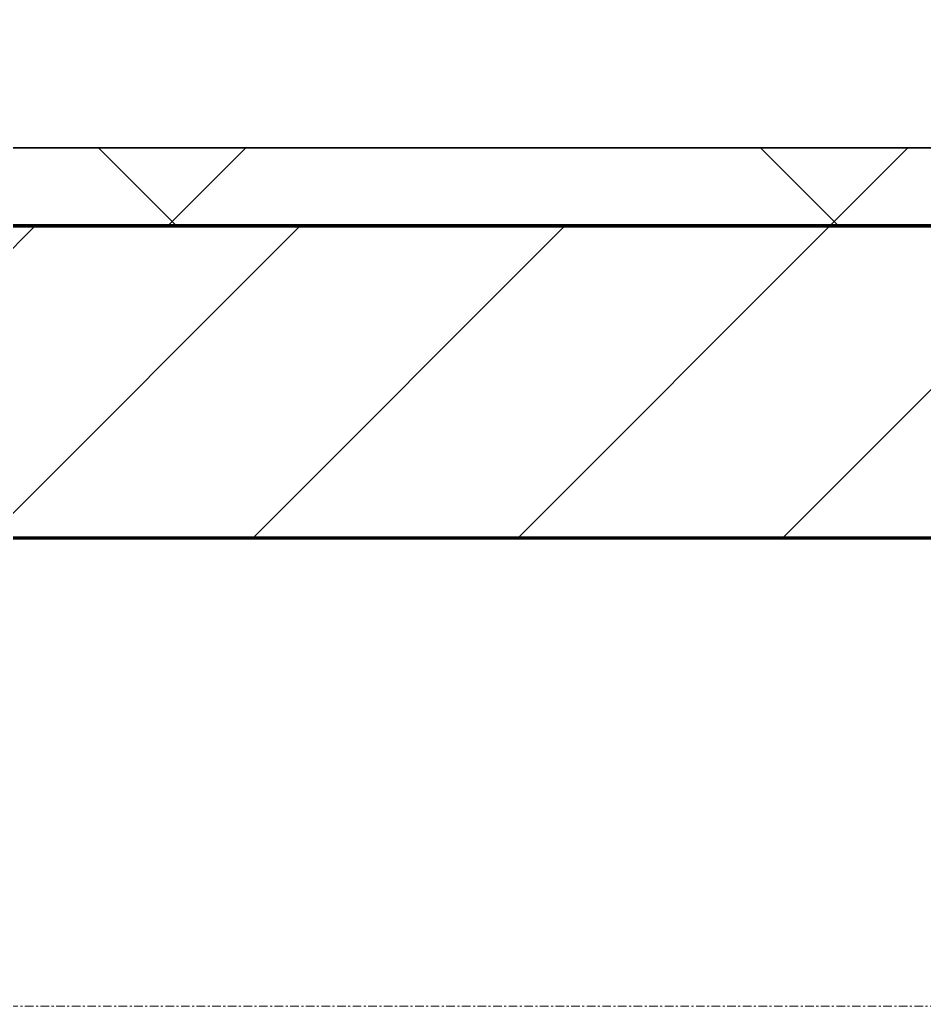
# Model space of a CAD drawing. Header units: millimetres. Extents: x -853432 to -773672, y -18171 to 22484.
# Drawn here: x -793471 to -792892, y -4321 to -3689 of the extents above; entities that cross this region are included whole.
import ezdxf
from ezdxf.xclip import XClip

# ---------------------------------------------------------------- set-up
doc = ezdxf.new("R2010")
doc.units = ezdxf.units.MM
doc.header["$XCLIPFRAME"] = 0
doc.linetypes.add('DPA_Grid _ Level 100', pattern=[10, 5.5, -1.6, 1.3, -1.6])
for name, color, linetype, lineweight in [('A-GLAZ-CURT', 2, 'Continuous', 9), ('A-WALL', 5, 'Continuous', 35), ('A-WALL-FNSH', 2, 'Continuous', 35), ('A-WALL-PATT', 1, 'Continuous', 35), ('S-GRID', 251, 'Continuous', 9)]:
    doc.layers.add(name, color=color, linetype=linetype, lineweight=lineweight)
doc.layers.add('A11_ALU.SOLID SHEET', color=2, linetype='Continuous')

# ---------------------------------------------------------------- blocks, each defined once
blk = doc.blocks.new('*U2464')
at = {"layer": 'S-GRID', "linetype": 'DPA_Grid _ Level 100'}
blk.add_line((57000, -7900), (-16649.52, -7900), dxfattribs=at)
blk = doc.blocks.new('PPLS-PP19_Custom Tile Pattern - Custom Tile Pattern-V156-4251-01 ENLARGED CONCOURSE LEVEL - REFLECTED CEILING PLAN - SHEET 2')
at = {"layer": 'A-GLAZ-CURT'}
for p, q in [((-300, 0), (300, 0)), ((300, 0), (-300, 0)), ((195.99, 0), (213.31, 0)), ((213.31, 0), (195.99, 0)), ((230.06, 0), (300, 0)), ((-300, -50), (300, -50)), ((300, -50), (-300, -50))]:
    blk.add_line(p, q, dxfattribs=at)
at = {"layer": 'A-GLAZ-CURT', "flags": 128}
for points in [[(-194.02, 0), (-187.54, 0), (-181.38, 0), (-175.58, 0), (-170.25, 0), (-165.64, 0), (-162.01, 0), (-159.53, 0), (-157.46, 0), (-154.52, 0), (-149.42, 0), (-141.84, 0), (-132.81, 0), (-126.08, 0)], [(-179.84, 0), (-184.81, 0), (-190.44, 0), (-196.37, 0), (-202.58, 0), (-209.04, 0), (-215.73, 0), (-222.63, 0), (-229.72, 0), (-236.97, 0), (-244.39, 0), (-251.96, 0), (-259.67, 0), (-267.51, 0), (-275.48, 0), (-283.55, 0), (-291.73, 0), (-300, 0)], [(-125.17, 0), (-128.55, 0), (-134.16, 0), (-140.03, 0), (-145.5, 0), (-150.63, 0), (-155.53, 0), (-160.27, 0), (-164.95, 0), (-169.65, 0), (-174.47, 0), (-179.49, 0)]]:
    blk.add_lwpolyline(points, dxfattribs=at)
at = {"layer": 'A-GLAZ-CURT'}
for points, knots in [([(-300, 0), (-284.65, 0), (-236.57, 0), (-174.61, 0), (-129.95, 0), (-110.8, 0), (-99.5, 0), (-91.46, 0)], [-5323.127839, -5323.127839, -5323.127839, -5323.127839, -4502.809032, -2700.551212, -1002.059161, -460.363443, 0, 0, 0, 0]), ([(-180.28, 0), (-181.91, 0), (-189.1, 0), (-209.77, 0), (-232.01, 0), (-255.22, 0), (-262.59, 0), (-264.9, 0), (-265.4, 0)], [-1859.507641, -1859.507641, -1859.507641, -1859.507641, -1755.085331, -1400.429864, -858.079193, -543.655514, -208.940337, 0, 0, 0, 0]), ([(-248.36, 0), (-246.95, 0), (-238.19, 0), (-225.99, 0), (-213.1, 0), (-200.2, 0), (-189.67, 0), (-182.12, 0), (-179.89, 0)], [-5492.108626, -5492.108626, -5492.108626, -5492.108626, -5413.335975, -5017.494783, -4832.723979, -4666.091899, -4349.945572, -4224.698943, -4224.698943, -4224.698943, -4224.698943]), ([(-179.84, 0), (-190.72, 0), (-212.47, 0), (-236.28, 0), (-248.21, 0)], [-15935.361526, -15935.361526, -15935.361526, -15935.361526, -15131.813646, -14408.49639, -14408.49639, -14408.49639, -14408.49639]), ([(-133.82, 0), (-135.51, 0), (-137.8, 0), (-149.31, 0), (-162.01, 0), (-177.91, 0), (-199.46, 0), (-216.65, 0), (-231.26, 0), (-233.46, 0), (-234, 0)], [-2731.647847, -2731.647847, -2731.647847, -2731.647847, -2418.507304, -2308.929706, -2113.765672, -1763.376603, -1422.553702, -978.033455, -846.069444, -682.911962, -682.911962, -682.911962, -682.911962]), ([(-223.63, 0), (-219.39, 0), (-206.17, 0), (-191.9, 0), (-182.33, 0), (-180.72, 0)], [-5463.295695, -5463.295695, -5463.295695, -5463.295695, -5161.076232, -4739.070012, -4653.918555, -4653.918555, -4653.918555, -4653.918555]), ([(-137.88, 0), (-140.56, 0), (-147.66, 0), (-147.69, 0), (-158.72, 0), (-171.61, 0), (-177.35, 0), (-179.86, 0)], [-3187.727384, -3187.727384, -3187.727384, -3187.727384, -2919.378265, -2477.344047, -2237.412286, -2029.680487, -1868.539896, -1868.539896, -1868.539896, -1868.539896]), ([(-179.85, 0), (-175.87, 0), (-168.53, 0), (-158.7, 0), (-157.22, 0)], [-4223.940112, -4223.940112, -4223.940112, -4223.940112, -4000.813434, -3840.635403, -3840.635403, -3840.635403, -3840.635403]), ([(-179.85, 0), (-176.55, 0), (-167.14, 0), (-152.12, 0), (-136.84, 0), (-127.33, 0), (-124.19, 0), (-123.43, 0), (-123.28, 0)], [-4638.77463, -4638.77463, -4638.77463, -4638.77463, -4465.409639, -4149.119819, -3839.893365, -3647.167523, -3488.92562, -3439.852845, -3439.852845, -3439.852845, -3439.852845]), ([(-110.9, 0), (-118.34, 0), (-139.09, 0), (-163.02, 0), (-178.92, 0)], [-17877.886071, -17877.886071, -17877.886071, -17877.886071, -17136.203329, -15958.17956, -15958.17956, -15958.17956, -15958.17956]), ([(-152.35, 0), (-151.03, 0), (-147.71, 0), (-143.57, 0), (-138.62, 0)], [-3494.978217, -3494.978217, -3494.978217, -3494.978217, -3371.022232, -3227.460399, -3227.460399, -3227.460399, -3227.460399]), ([(-118.78, 0), (-121.86, 0), (-126.28, 0), (-136.96, 0), (-147.46, 0), (-150.03, 0), (-150.57, 0)], [-5938.474035, -5938.474035, -5938.474035, -5938.474035, -5700.061948, -5508.838257, -5298.784692, -5196.16478, -5196.16478, -5196.16478, -5196.16478]), ([(-150.34, 0), (-150.07, 0), (-147.75, 0), (-142.6, 0), (-127.26, 0), (-107.3, 0), (-90.42, 0), (-75.26, 0), (-68.41, 0), (-65.12, 0), (-63.63, 0)], [-4948.728362, -4948.728362, -4948.728362, -4948.728362, -4883.323924, -4440.880425, -4054.690705, -3793.097032, -3402.597032, -3144.956779, -3050.982048, -2969.237017, -2969.237017, -2969.237017, -2969.237017]), ([(-110.91, 0), (-120.16, 0), (-131.41, 0), (-147.74, 0), (-149.07, 0)], [-6967.007665, -6967.007665, -6967.007665, -6967.007665, -6449.282163, -6277.220794, -6277.220794, -6277.220794, -6277.220794]), ([(-148.23, 0), (-146.94, 0), (-140.15, 0), (-137.28, 0), (-133.93, 0), (-128.78, 0), (-126.5, 0)], [-6162.058746, -6162.058746, -6162.058746, -6162.058746, -6017.569127, -5560.701257, -5364.112219, -5231.017328, -5231.017328, -5231.017328, -5231.017328]), ([(-86.16, 0), (-91.37, 0), (-104.13, 0), (-122.65, 0), (-139.03, 0), (-146.11, 0), (-146.95, 0)], [-1681.3698, -1681.3698, -1681.3698, -1681.3698, -1374.161226, -945.742622, -741.901385, -489.130243, -489.130243, -489.130243, -489.130243]), ([(-146.69, 0), (-146.59, 0), (-145.49, 0), (-135.69, 0), (-128.29, 0), (-125.15, 0)], [-420.34245, -420.34245, -420.34245, -420.34245, -406.956646, -290.263673, 0, 0, 0, 0]), ([(-127.41, 0), (-131.63, 0), (-133.16, 0), (-134.09, 0), (-134.15, 0)], [-8540.990293, -8540.990293, -8540.990293, -8540.990293, -8266.114998, -8246.473386, -8246.473386, -8246.473386, -8246.473386]), ([(-134.15, 0), (-133.32, 0), (-130.31, 0), (-117.33, 0), (-92.04, 0), (-74.02, 0), (-62.74, 0), (-60.36, 0), (-59.97, 0)], [-7657.439573, -7657.439573, -7657.439573, -7657.439573, -7293.749979, -6839.55839, -6236.997189, -5713.340575, -5140.470607, -5006.787413, -5006.787413, -5006.787413, -5006.787413]), ([(-120.13, 0), (-120.14, 0), (-120.24, 0), (-121.3, 0), (-129.25, 0), (-133.82, 0)], [-2933.992132, -2933.992132, -2933.992132, -2933.992132, -2920.575025, -2840.280255, -2731.647847, -2731.647847, -2731.647847, -2731.647847]), ([(-113.43, 0), (-113.44, 0), (-113.96, 0), (-119.73, 0), (-125.43, 0), (-127.03, 0), (-127.41, 0)], [-328.499627, -328.499627, -328.499627, -328.499627, -282.672656, -98.539552, -24.539552, 0, 0, 0, 0]), ([(-126.5, 0), (-122.44, 0), (-108.71, 0), (-86.68, 0), (-63.44, 0), (-54.4, 0), (-48.53, 0), (-30.79, 0), (-18.03, 0), (8.61, 0), (15.02, 0), (22.12, 0), (25.6, 0), (26.93, 0)], [-5231.017328, -5231.017328, -5231.017328, -5231.017328, -4994.692869, -4542.524482, -4008.285538, -3689.699207, -3546.54457, -3315.260113, -2864.387349, -2439.246196, -2084.094819, -1956.422387, -1880.753048, -1880.753048, -1880.753048, -1880.753048]), ([(-125.15, 0), (-124.93, 0), (-122.05, 0), (-116.67, 0), (-111.67, 0)], [-3362.7396, -3362.7396, -3362.7396, -3362.7396, -3342.215224, -3082.5113, -3082.5113, -3082.5113, -3082.5113]), ([(-122.08, 0), (-122.01, 0), (-121.69, 0), (-121.2, 0), (-120.88, 0)], [-3136.336417, -3136.336417, -3136.336417, -3136.336417, -3110.304437, -3035.164275, -3035.164275, -3035.164275, -3035.164275]), ([(-36.33, 0), (-36.43, 0), (-37.27, 0), (-45.02, 0), (-46.13, 0), (-60.59, 0), (-81.23, 0), (-99.51, 0), (-114.02, 0), (-117.28, 0), (-118.78, 0)], [-1855.773136, -1855.773136, -1855.773136, -1855.773136, -1810.870157, -1672.078046, -1405.135169, -1060.00838, -740.068933, -229.489605, -116.330425, 0, 0, 0, 0]), ([(-117.74, 0), (-117.19, 0), (-114.78, 0), (-113.43, 0), (-113.43, 0)], [-821.249067, -821.249067, -821.249067, -821.249067, -394.672656, -330.879064, -330.879064, -330.879064, -330.879064]), ([(-42.62, 0), (-42.95, 0), (-46.48, 0), (-58.97, 0), (-85.2, 0), (-107.61, 0), (-116.56, 0), (-117.56, 0)], [-3613.495893, -3613.495893, -3613.495893, -3613.495893, -3538.256648, -2842.901703, -2193.204658, -1433.981041, -985.49888, -985.49888, -985.49888, -985.49888]), ([(-110.94, 0), (-110.52, 0), (-106.71, 0), (-96.78, 0), (-72.81, 0), (-54.61, 0), (-41.97, 0)], [-5472.789561, -5472.789561, -5472.789561, -5472.789561, -5430.283136, -5103.229623, -4799.173296, -4145.140682, -4145.140682, -4145.140682, -4145.140682]), ([(9.32, 0), (9.08, 0), (7.65, 0), (2.57, 0), (-12.23, 0), (-25.64, 0), (-40, 0), (-56.24, 0), (-75.59, 0), (-94, 0), (-107.4, 0), (-110.81, 0), (-110.93, 0)], [-2922.926651, -2922.926651, -2922.926651, -2922.926651, -2882.788014, -2720.818881, -2518.50168, -2125.455881, -1792.521578, -1466.981642, -1208.454564, -789.402658, -501.969187, -490.40046, -490.40046, -490.40046, -490.40046]), ([(-110.91, 0), (-107.69, 0), (-98.81, 0), (-85.29, 0), (-71.67, 0), (-65.93, 0), (-65.07, 0)], [-3069.343466, -3069.343466, -3069.343466, -3069.343466, -2902.289527, -2605.247022, -2322.099534, -2241.8264, -2241.8264, -2241.8264, -2241.8264]), ([(-26.75, 0), (-27.82, 0), (-36.18, 0), (-53.55, 0), (-78.2, 0), (-100.35, 0), (-109.96, 0), (-110.5, 0)], [-8718.362214, -8718.362214, -8718.362214, -8718.362214, -8532.293389, -8073.216054, -7508.296369, -7004.680444, -6974.689771, -6974.689771, -6974.689771, -6974.689771]), ([(-72.93, 0), (-75.51, 0), (-86.2, 0), (-99.99, 0), (-110.38, 0)], [-19442.345229, -19442.345229, -19442.345229, -19442.345229, -18935.241197, -17895.283523, -17895.283523, -17895.283523, -17895.283523]), ([(-91.46, 0), (-90.09, 0), (-84.7, 0), (-77.43, 0), (-72.73, 0), (-72.64, 0), (-72.64, 0)], [-19832.387487, -19832.387487, -19832.387487, -19832.387487, -19753.885894, -19541.04734, -19478.625389, -19471.062469, -19471.062469, -19471.062469, -19471.062469]), ([(-63.96, 0), (-64.13, 0), (-72.5, 0), (-80.63, 0), (-86.16, 0)], [-2171.769325, -2171.769325, -2171.769325, -2171.769325, -2007.031671, -1681.3698, -1681.3698, -1681.3698, -1681.3698]), ([(-41.97, 0), (-42.65, 0), (-48.07, 0), (-56.37, 0), (-71.66, 0), (-77.83, 0), (-82.66, 0), (-83.28, 0), (-83.28, 0)], [-2449.998566, -2449.998566, -2449.998566, -2449.998566, -2413.671296, -2161.752162, -2006.592567, -1646.621388, -1424.436217, -1393.971743, -1393.971743, -1393.971743, -1393.971743]), ([(-83.28, 0), (-83.28, 0), (-82.91, 0), (-76.14, 0), (-62.97, 0), (-48.14, 0), (-36.49, 0), (-33.57, 0), (-29.94, 0), (-28.57, 0)], [-1393.4169, -1393.4169, -1393.4169, -1393.4169, -1353.722004, -1274.333717, -1073.56893, -651.549973, -296.515819, -83.513472, 0, 0, 0, 0]), ([(-66.39, 0), (-66.39, 0), (-63.63, 0), (-56.14, 0), (-46.26, 0), (-41.96, 0)], [-2493.31794, -2493.31794, -2493.31794, -2493.31794, -2315.303971, -1809.437387, -1347.175361, -1347.175361, -1347.175361, -1347.175361]), ([(-42.61, 0), (-45.71, 0), (-55.97, 0), (-65.77, 0), (-66.37, 0), (-66.38, 0)], [-3164.417367, -3164.417367, -3164.417367, -3164.417367, -2981.410125, -2542.574734, -2498.224237, -2498.224237, -2498.224237, -2498.224237]), ([(-63.63, 0), (-61.49, 0), (-57.39, 0), (-54.49, 0), (-46.55, 0), (-43.07, 0)], [-2969.237017, -2969.237017, -2969.237017, -2969.237017, -2851.217951, -2734.127174, -2474.780881, -2474.780881, -2474.780881, -2474.780881]), ([(-58.83, 0), (-58.37, 0), (-57.29, 0), (-54.23, 0), (-46.41, 0), (-42.76, 0), (-41.95, 0)], [-4859.52896, -4859.52896, -4859.52896, -4859.52896, -4680.891996, -4469.85053, -4321.566175, -4274.382358, -4274.382358, -4274.382358, -4274.382358]), ([(-51.83, 0), (-51.83, 0), (-51.78, 0), (-47.4, 0), (-46.34, 0), (-43.2, 0), (-42.06, 0)], [-632.814994, -632.814994, -632.814994, -632.814994, -627.965721, -508.377888, -260.442412, -148.332979, -148.332979, -148.332979, -148.332979]), ([(-41.99, 0), (-43.15, 0), (-47.43, 0), (-51.43, 0), (-51.79, 0)], [-884.401153, -884.401153, -884.401153, -884.401153, -819.71621, -644.910881, -644.910881, -644.910881, -644.910881]), ([(31.18, 0), (25.97, 0), (11.99, 0), (-13.19, 0), (-32.32, 0), (-41.98, 0)], [-4496.803627, -4496.803627, -4496.803627, -4496.803627, -4222.080604, -3745.412743, -3176.82382, -3176.82382, -3176.82382, -3176.82382]), ([(-36.62, 0), (-36.62, 0), (-39.47, 0), (-41.15, 0), (-41.97, 0)], [-4069.478503, -4069.478503, -4069.478503, -4069.478503, -3858.647035, -3663.824539, -3663.824539, -3663.824539, -3663.824539]), ([(-41.76, 0), (-39.9, 0), (-37.72, 0), (-36.92, 0), (-36.77, 0)], [-4270.495146, -4270.495146, -4270.495146, -4270.495146, -4161.040818, -4106.245333, -4106.245333, -4106.245333, -4106.245333]), ([(-41.72, 0), (-40.26, 0), (-29.59, 0), (-12.78, 0), (4.23, 0), (9.64, 0), (10.14, 0), (10.18, 0)], [-4140.812756, -4140.812756, -4140.812756, -4140.812756, -4065.652676, -3589.737505, -3285.047089, -3066.359526, -3044.715262, -3044.715262, -3044.715262, -3044.715262]), ([(-41.55, 0), (-38.14, 0), (-32.5, 0), (-29.82, 0), (-29.19, 0)], [-1332.38626, -1332.38626, -1332.38626, -1332.38626, -963.711516, -666.19313, -666.19313, -666.19313, -666.19313]), ([(-41.32, 0), (-41.22, 0), (-40.65, 0), (-40.46, 0), (-40.44, 0)], [-2422.860777, -2422.860777, -2422.860777, -2422.860777, -2410.990208, -2350.645972, -2350.645972, -2350.645972, -2350.645972]), ([(76.63, 0), (74.8, 0), (67.65, 0), (53.52, 0), (37, 0), (24.07, 0), (12.82, 0), (-2.9, 0), (-20.62, 0), (-31.54, 0), (-38.54, 0), (-41, 0)], [-3095.572228, -3095.572228, -3095.572228, -3095.572228, -2950.589685, -2634.532728, -2313.748533, -2106.613311, -1925.670641, -1617.263037, -1290.787923, -1039.307308, -902.875233, -902.875233, -902.875233, -902.875233]), ([(-36.78, 0), (-32.43, 0), (-19.22, 0), (8.83, 0), (43.36, 0), (70.92, 0), (82.12, 0), (83.66, 0)], [-6191.144455, -6191.144455, -6191.144455, -6191.144455, -5862.463379, -5340.621928, -4573.028122, -4094.177415, -3869.465285, -3869.465285, -3869.465285, -3869.465285]), ([(-36.29, 0), (-36.29, 0), (-34.66, 0), (-28.88, 0), (-26.95, 0), (-26.54, 0)], [-9150.272121, -9150.272121, -9150.272121, -9150.272121, -9057.163041, -8919.836787, -8834.607043, -8834.607043, -8834.607043, -8834.607043]), ([(30.82, 0), (29.27, 0), (20.14, 0), (3.54, 0), (-16.58, 0), (-34.76, 0), (-36.04, 0)], [-10462.034656, -10462.034656, -10462.034656, -10462.034656, -10363.088938, -9884.23066, -9424.652049, -9182.880979, -9182.880979, -9182.880979, -9182.880979]), ([(-33.34, 0), (-33.34, 0), (-32.93, 0), (-31.16, 0), (-30.52, 0)], [-2415.024266, -2415.024266, -2415.024266, -2415.024266, -2357.633367, -2323.618664, -2323.618664, -2323.618664, -2323.618664]), ([(26.01, 0), (25.86, 0), (18.28, 0), (2.64, 0), (-17.84, 0), (-30.57, 0), (-31.82, 0), (-32, 0)], [-3775.88033, -3775.88033, -3775.88033, -3775.88033, -3766.694881, -3333.063701, -2994.501669, -2698.150104, -2614.070998, -2614.070998, -2614.070998, -2614.070998]), ([(-30.76, 0), (-30.73, 0), (-29.99, 0), (-23.47, 0), (-15.75, 0), (-15.19, 0)], [-54176.191683, -54176.191683, -54176.191683, -54176.191683, -54157.274271, -53749.15266, -53717.791567, -53717.791567, -53717.791567, -53717.791567]), ([(-30.52, 0), (-27.11, 0), (-17.83, 0), (4.88, 0), (18.66, 0), (26.74, 0)], [-2323.618664, -2323.618664, -2323.618664, -2323.618664, -2142.497158, -1716.209403, -1258.626777, -1258.626777, -1258.626777, -1258.626777]), ([(-13, 0), (-14.35, 0), (-17.68, 0), (-25.97, 0), (-29.52, 0), (-30.21, 0)], [-55207.591944, -55207.591944, -55207.591944, -55207.591944, -54789.006179, -54461.685999, -54290.791712, -54290.791712, -54290.791712, -54290.791712]), ([(8.33, 0), (8.19, 0), (7.18, 0), (0.32, 0), (-13.89, 0), (-24.92, 0), (-29.03, 0)], [-3574.286521, -3574.286521, -3574.286521, -3574.286521, -3526.962355, -3285.499107, -2903.012179, -2680.714891, -2680.714891, -2680.714891, -2680.714891]), ([(-28.98, 0), (-28.66, 0), (-27.39, 0), (-24.45, 0), (-22.56, 0)], [-166.548282, -166.548282, -166.548282, -166.548282, -102.06493, 0, 0, 0, 0]), ([(-28.57, 0), (-26.93, 0), (-20.29, 0), (-11.45, 0), (2.08, 0), (13.15, 0), (21.24, 0), (24.62, 0), (24.72, 0), (24.72, 0)], [-5361.429781, -5361.429781, -5361.429781, -5361.429781, -5261.36855, -5050.479954, -4785.90057, -4596.498881, -4445.288762, -4384.376941, -4376.041937, -4376.041937, -4376.041937, -4376.041937]), ([(-22.56, 0), (-20.27, 0), (-17.03, 0), (-11.36, 0), (-7.66, 0), (-6.6, 0), (-6.44, 0)], [-56468.192263, -56468.192263, -56468.192263, -56468.192263, -56344.022017, -56303.229861, -56166.290093, -56124.392176, -56124.392176, -56124.392176, -56124.392176]), ([(-15.19, 0), (-13.07, 0), (7.48, 0), (42.82, 0), (88.72, 0), (120.63, 0), (138.28, 0), (138.53, 0)], [-461.142613, -461.142613, -461.142613, -461.142613, -429.606584, -390.253598, -346.313304, -291.370682, -290.5735, -290.5735, -290.5735, -290.5735]), ([(-6.54, 0), (-6.73, 0), (-7.2, 0), (-7.6, 0), (-7.79, 0)], [-56009.792147, -56009.792147, -56009.792147, -56009.792147, -55949.290093, -55895.192118, -55895.192118, -55895.192118, -55895.192118]), ([(-2.63, 0), (-2.47, 0), (-1.22, 0), (4.92, 0), (15.97, 0), (22.54, 0), (24.49, 0)], [-226.825321, -226.825321, -226.825321, -226.825321, -220.269177, -206.416616, -198.214427, -187.717507, -187.717507, -187.717507, -187.717507]), ([(26.98, 0), (23.83, 0), (10.74, 0), (3.08, 0), (-1.67, 0), (-2.25, 0)], [-297.197608, -297.197608, -297.197608, -297.197608, -285.83788, -246.234814, -234.646884, -234.646884, -234.646884, -234.646884]), ([(24.69, 0), (24.54, 0), (20.99, 0), (15.48, 0), (10.8, 0), (9.63, 0)], [-4368.572414, -4368.572414, -4368.572414, -4368.572414, -4306.476363, -4080.000647, -3772.857994, -3772.857994, -3772.857994, -3772.857994]), ([(18.16, 0), (19.15, 0), (24.25, 0), (25.66, 0), (26.12, 0)], [-5700.113719, -5700.113719, -5700.113719, -5700.113719, -5554.232259, -5302.431367, -5302.431367, -5302.431367, -5302.431367]), ([(26.94, 0), (24.66, 0), (20.4, 0), (18.85, 0), (18.16, 0)], [-6089.998379, -6089.998379, -6089.998379, -6089.998379, -5972.647715, -5832.674503, -5832.674503, -5832.674503, -5832.674503]), ([(95.92, 0), (95.76, 0), (90.87, 0), (85.59, 0), (74.4, 0), (62.26, 0), (51.85, 0), (43.81, 0), (32.46, 0), (27.84, 0), (26.97, 0)], [-7545.103669, -7545.103669, -7545.103669, -7545.103669, -7531.75727, -7135.649961, -6924.452779, -6738.82075, -6548.303034, -6314.283804, -6135.05769, -6090.53044, -6090.53044, -6090.53044, -6090.53044]), ([(26.97, 0), (27.82, 0), (30.78, 0), (37.44, 0), (45.92, 0), (57.76, 0), (64.47, 0), (72.74, 0), (75.22, 0), (76.03, 0), (76.21, 0)], [-1254.326561, -1254.326561, -1254.326561, -1254.326561, -1206.526904, -1089.329421, -901.315459, -753.071572, -495.328968, -421.953223, -334.951786, -290.452333, -290.452333, -290.452333, -290.452333]), ([(95.45, 0), (83.14, 0), (62.83, 0), (39.6, 0), (29.85, 0), (26.99, 0)], [-367.613451, -367.613451, -367.613451, -367.613451, -330.153101, -307.516438, -297.219386, -297.219386, -297.219386, -297.219386]), ([(70.61, 0), (66.16, 0), (55.8, 0), (40.14, 0), (32.1, 0), (27, 0)], [-4647.237329, -4647.237329, -4647.237329, -4647.237329, -4326.416877, -4098.545751, -3795.327817, -3795.327817, -3795.327817, -3795.327817]), ([(27.44, 0), (27.9, 0), (29.54, 0), (38.07, 0), (53.39, 0), (71.67, 0), (84.83, 0), (86.01, 0), (92.51, 0), (94.33, 0)], [-5037.309798, -5037.309798, -5037.309798, -5037.309798, -4887.603822, -4705.298446, -4353.683244, -3960.84581, -3759.045785, -3336.541051, -2783.776468, -2783.776468, -2783.776468, -2783.776468]), ([(27.59, 0), (28.45, 0), (32.39, 0), (39.04, 0), (51.19, 0), (58.74, 0), (61.34, 0), (61.45, 0)], [-1868.220474, -1868.220474, -1868.220474, -1868.220474, -1818.904206, -1645.594513, -1443.202566, -1228.752106, -1120.932285, -1120.932285, -1120.932285, -1120.932285]), ([(27.89, 0), (29.09, 0), (33.4, 0), (48.37, 0), (71.92, 0), (100.57, 0), (116.36, 0), (128.63, 0), (128.95, 0)], [-147.777612, -147.777612, -147.777612, -147.777612, -135.792042, -118.513713, -97.899267, -63.759246, -39.050993, -35.895543, -35.895543, -35.895543, -35.895543]), ([(53.18, 0), (53.06, 0), (52.22, 0), (44.99, 0), (36.46, 0), (30.82, 0)], [-622.740158, -622.740158, -622.740158, -622.740158, -566.066452, -360.610861, 0, 0, 0, 0]), ([(136.44, 0), (121.66, 0), (86.93, 0), (51.16, 0), (31.18, 0)], [-106.750556, -106.750556, -106.750556, -106.750556, -59.610984, 0, 0, 0, 0]), ([(163.92, 0), (158.93, 0), (144.97, 0), (109.77, 0), (76.86, 0), (57.82, 0), (46.51, 0), (41.18, 0), (36.02, 0), (35.54, 0), (35.54, 0)], [-521.235367, -521.235367, -521.235367, -521.235367, -458.593899, -401.860199, -357.622665, -341.267687, -334.000314, -326.15566, -319.318397, -317.489778, -317.489778, -317.489778, -317.489778]), ([(36.29, 0), (37.77, 0), (48.82, 0), (64.79, 0), (82.81, 0), (94.03, 0), (95.93, 0)], [-314.598523, -314.598523, -314.598523, -314.598523, -305.899624, -287.17622, -249.500363, -241.567928, -241.567928, -241.567928, -241.567928]), ([(61.47, 0), (61.47, 0), (61.21, 0), (54.61, 0), (53.71, 0), (53.56, 0)], [-1113.311073, -1113.311073, -1113.311073, -1113.311073, -1096.402191, -891.204116, -747.28819, -747.28819, -747.28819, -747.28819]), ([(76.22, 0), (75.58, 0), (73.64, 0), (71.05, 0), (70.61, 0)], [-193.634889, -193.634889, -193.634889, -193.634889, -31.537676, 0, 0, 0, 0]), ([(103.09, 0), (101.08, 0), (98.68, 0), (96.27, 0), (95.93, 0)], [-375.435014, -375.435014, -375.435014, -375.435014, -369.147452, -368.094203, -368.094203, -368.094203, -368.094203]), ([(114.39, 0), (114.2, 0), (112.08, 0), (105.6, 0), (98.15, 0), (96.03, 0)], [-8148.58938, -8148.58938, -8148.58938, -8148.58938, -8105.191388, -7723.759874, -7548.167004, -7548.167004, -7548.167004, -7548.167004]), ([(96.49, 0), (107.46, 0), (125.17, 0), (132.42, 0), (134.6, 0)], [-240.79965, -240.79965, -240.79965, -240.79965, -194.761443, -152.241002, -152.241002, -152.241002, -152.241002]), ([(96.7, 0), (97.01, 0), (100.31, 0), (108.97, 0), (120.79, 0), (139.94, 0), (163.31, 0), (185.23, 0), (193.62, 0), (194.69, 0), (194.79, 0)], [-2253.533331, -2253.533331, -2253.533331, -2253.533331, -2233.599744, -2052.234781, -1843.028543, -1530.39897, -1095.004608, -529.74427, -295.064701, -265.121568, -265.121568, -265.121568, -265.121568]), ([(129.02, 0), (129.02, 0), (124.41, 0), (122.35, 0), (114.96, 0), (108.04, 0), (103.09, 0)], [-35.386604, -35.386604, -35.386604, -35.386604, -31.430235, -22.807238, -15.488593, 0, 0, 0, 0]), ([(157.9, 0), (156.77, 0), (151.67, 0), (143.29, 0), (134.04, 0), (126.24, 0), (118.6, 0), (114.23, 0), (111.98, 0), (105.66, 0), (105.23, 0), (105.23, 0)], [-10292.955006, -10292.955006, -10292.955006, -10292.955006, -10098.273015, -9847.788484, -9677.714971, -9567.007022, -9453.21225, -9220.200448, -9012.77275, -8966.157302, -8929.495943, -8929.495943, -8929.495943, -8929.495943]), ([(105.26, 0), (105.52, 0), (111.01, 0), (112.65, 0), (113.59, 0)], [-8920.561005, -8920.561005, -8920.561005, -8920.561005, -8814.835624, -8577.462505, -8577.462505, -8577.462505, -8577.462505]), ([(128.58, 0), (128.8, 0), (130.16, 0), (139.26, 0), (152.67, 0), (161.24, 0), (162.19, 0), (162.75, 0)], [-633.326174, -633.326174, -633.326174, -633.326174, -627.736123, -618.981161, -602.094757, -592.980799, -581.414464, -581.414464, -581.414464, -581.414464]), ([(137.1, 0), (136, 0), (133.64, 0), (129.87, 0), (129.11, 0)], [-670.405967, -670.405967, -670.405967, -670.405967, -651.020627, -640.742133, -640.742133, -640.742133, -640.742133]), ([(164.78, 0), (164.14, 0), (161.85, 0), (161.28, 0), (158.35, 0), (157.85, 0), (157.77, 0)], [-10802.813599, -10802.813599, -10802.813599, -10802.813599, -10768.332124, -10666.779182, -10580.760289, -10550.278881, -10550.278881, -10550.278881, -10550.278881]), ([(164.86, 0), (162.52, 0), (159.09, 0), (158.33, 0), (158.3, 0)], [-138.732537, -138.732537, -138.732537, -138.732537, -129.632772, -123.352749, -123.352749, -123.352749, -123.352749]), ([(159.07, 0), (159.13, 0), (160.54, 0), (162.45, 0), (164.65, 0)], [-115.643202, -115.643202, -115.643202, -115.643202, -114.681583, -92.514562, -92.514562, -92.514562, -92.514562]), ([(162.75, 0), (165.4, 0), (170.91, 0), (172.61, 0), (172.61, 0)], [-111.264224, -111.264224, -111.264224, -111.264224, -56.742688, -19.085662, -19.085662, -19.085662, -19.085662]), ([(164.85, 0), (165.27, 0), (168.01, 0), (174.15, 0), (185.98, 0), (208.82, 0), (219.42, 0), (230.06, 0)], [-91.822864, -91.822864, -91.822864, -91.822864, -87.660824, -65.295536, -41.623857, -24.459831, 0, 0, 0, 0]), ([(300, 0), (286.53, 0), (254.22, 0), (207.11, 0), (179.77, 0), (166.18, 0), (164.89, 0)], [-285.253232, -285.253232, -285.253232, -285.253232, -244.693688, -187.987675, -143.776725, -138.771843, -138.771843, -138.771843, -138.771843]), ([(193.8, 0), (193.33, 0), (190.11, 0), (183.13, 0), (171.6, 0), (165.64, 0), (165.05, 0)], [-11665.349007, -11665.349007, -11665.349007, -11665.349007, -11565.880756, -11105.624034, -10839.086983, -10807.602756, -10807.602756, -10807.602756, -10807.602756]), ([(168.37, 0), (167.68, 0), (166.78, 0), (165.74, 0), (165.59, 0)], [-543.375029, -543.375029, -543.375029, -543.375029, -530.793311, -528.615255, -528.615255, -528.615255, -528.615255]), ([(247.1, 0), (246.76, 0), (245.04, 0), (238.34, 0), (226.56, 0), (221.1, 0), (200.27, 0), (182.99, 0), (174.27, 0), (169.67, 0), (168.99, 0)], [-9649.085549, -9649.085549, -9649.085549, -9649.085549, -9581.591397, -9406.094246, -9221.510254, -9016.44624, -8717.832359, -8253.978395, -8152.463617, -8069.855175, -8069.855175, -8069.855175, -8069.855175]), ([(215.22, 0), (214.62, 0), (210.55, 0), (203.98, 0), (187.54, 0), (175.3, 0), (169.49, 0)], [-203.825446, -203.825446, -203.825446, -203.825446, -198.527383, -184.406837, -162.427601, -142.916156, -142.916156, -142.916156, -142.916156]), ([(171.51, 0), (176.48, 0), (193.23, 0), (201.73, 0), (208.81, 0), (213.9, 0), (241.96, 0), (266.73, 0), (281.71, 0), (291.71, 0), (296.52, 0), (297.86, 0), (298.09, 0)], [-7971.819559, -7971.819559, -7971.819559, -7971.819559, -7784.112253, -7606.717214, -7289.299508, -7042.621073, -6582.165592, -6068.460911, -5766.029927, -5566.724884, -5280.360606, -5199.253518, -5199.253518, -5199.253518, -5199.253518]), ([(172.07, 0), (177.66, 0), (187.87, 0), (201.08, 0), (207.47, 0), (213.96, 0), (215.11, 0)], [-255.364076, -255.364076, -255.364076, -255.364076, -237.955587, -223.92608, -215.862851, -208.75215, -208.75215, -208.75215, -208.75215]), ([(300, 0), (288.22, 0), (262, 0), (230.43, 0), (219.94, 0), (219.02, 0)], [-12528.858583, -12528.858583, -12528.858583, -12528.858583, -11905.454923, -11162.864862, -10856.732305, -10856.732305, -10856.732305, -10856.732305]), ([(219.9, 0), (220.86, 0), (227.84, 0), (242.06, 0), (246.54, 0), (246.96, 0)], [-10670.940496, -10670.940496, -10670.940496, -10670.940496, -10511.382485, -9925.173265, -9834.877357, -9834.877357, -9834.877357, -9834.877357]), ([(284.76, 0), (284.76, 0), (285.09, 0), (287.47, 0), (293.59, 0), (297.76, 0), (300, 0)], [-4110.630118, -4110.630118, -4110.630118, -4110.630118, -4053.389046, -3959.664717, -3862.421465, -3746.95702, -3746.95702, -3746.95702, -3746.95702]), ([(297.38, 0), (295.84, 0), (291.62, 0), (285.38, 0), (284.87, 0)], [-4803.172655, -4803.172655, -4803.172655, -4803.172655, -4358.271401, -4143.037883, -4143.037883, -4143.037883, -4143.037883])]:
    blk.add_open_spline(points, degree=3, knots=knots, dxfattribs=at)
for points in [[(-115.82, 0), (-115.11, 0), (-113.51, 0), (-111.16, 0)], [(-111.04, 0), (-113.71, 0), (-114.98, 0), (-115.63, 0)], [(-41.45, 0), (-40.07, 0), (-38.48, 0), (-36.78, 0)], [(-29.03, 0), (-33, 0), (-37.02, 0), (-41.05, 0)], [(-39.84, 0), (-39.08, 0), (-38.11, 0), (-37.36, 0)], [(24.49, 0), (25.23, 0), (25.72, 0), (26.04, 0)], [(80.35, 0), (79.57, 0), (78.27, 0), (76.63, 0)], [(84.06, 0), (83.48, 0), (82.41, 0), (81.72, 0)], [(168.74, 0), (168.74, 0), (169.81, 0), (171.51, 0)], [(195.11, 0), (194.91, 0), (194.44, 0), (193.8, 0)]]:
    blk.add_open_spline(points, degree=3, dxfattribs=at)
blk = doc.blocks.new('PPLS-PP19_Custom Tile Pattern - Custom Tile Pattern-V157-4251-01 ENLARGED CONCOURSE LEVEL - REFLECTED CEILING PLAN - SHEET 2')
at = {"layer": 'A-GLAZ-CURT'}
for p, q in [((-300, 0), (300, 0)), ((300, 0), (-300, 0)), ((-293.07, 0), (-275.75, 0)), ((-275.75, 0), (-293.07, 0)), ((-222.32, 0), (-205, 0)), ((-205, 0), (-222.32, 0)), ((-300, -50), (300, -50)), ((300, -50), (-300, -50))]:
    blk.add_line(p, q, dxfattribs=at)
at = {"layer": 'A-GLAZ-CURT', "flags": 128}
for points in [[(-300, 0), (-291.56, 0), (-283.3, 0), (-275.2, 0), (-267.26, 0), (-259.45, 0), (-251.77, 0), (-244.2, 0), (-236.74, 0), (-229.36, 0), (-222.06, 0), (-214.83, 0), (-207.71, 0), (-200.76, 0), (-194.02, 0), (-187.54, 0), (-181.38, 0), (-175.58, 0), (-170.25, 0), (-165.64, 0), (-162.01, 0), (-159.53, 0)], [(-160.27, 0), (-164.95, 0), (-169.65, 0), (-174.47, 0), (-179.49, 0), (-184.81, 0), (-190.44, 0), (-196.37, 0), (-202.58, 0), (-209.04, 0), (-215.73, 0), (-222.63, 0), (-229.72, 0), (-236.97, 0), (-244.39, 0), (-251.96, 0), (-259.67, 0), (-267.51, 0), (-275.48, 0), (-283.55, 0), (-291.73, 0), (-300, 0)]]:
    blk.add_lwpolyline(points, dxfattribs=at)
at = {"layer": 'A-GLAZ-CURT'}
for points, knots in [([(-300, 0), (-284.65, 0), (-236.57, 0), (-192.36, 0), (-164.73, 0), (-159.35, 0)], [-5323.127839, -5323.127839, -5323.127839, -5323.127839, -4502.809032, -2700.551212, -2239.965099, -2239.965099, -2239.965099, -2239.965099]), ([(-159.92, 0), (-176.51, 0), (-213.93, 0), (-262.56, 0), (-294.48, 0), (-300, 0)], [-16442.455551, -16442.455551, -16442.455551, -16442.455551, -15131.813646, -13729.592194, -13439.944408, -13439.944408, -13439.944408, -13439.944408]), ([(-159.35, 0), (-159.64, 0), (-163.42, 0), (-174.02, 0), (-185.59, 0), (-209.77, 0), (-232.01, 0), (-255.22, 0), (-262.59, 0), (-264.9, 0), (-265.4, 0)], [-2255.234391, -2255.234391, -2255.234391, -2255.234391, -2237.412286, -2029.680487, -1755.085331, -1400.429864, -858.079193, -543.655514, -208.940337, 0, 0, 0, 0]), ([(-258.6, 0), (-257.91, 0), (-254.26, 0), (-241.25, 0), (-225.99, 0), (-213.1, 0), (-200.2, 0), (-185.8, 0), (-172.62, 0), (-161.25, 0), (-159.31, 0)], [-5722.54675, -5722.54675, -5722.54675, -5722.54675, -5657.471696, -5413.335975, -5017.494783, -4832.723979, -4666.091899, -4349.945572, -4000.813434, -3891.163488, -3891.163488, -3891.163488, -3891.163488]), ([(-133.82, 0), (-135.51, 0), (-137.8, 0), (-149.31, 0), (-162.01, 0), (-177.91, 0), (-199.46, 0), (-216.65, 0), (-231.26, 0), (-233.46, 0), (-234, 0)], [-2731.647847, -2731.647847, -2731.647847, -2731.647847, -2418.507304, -2308.929706, -2113.765672, -1763.376603, -1422.553702, -978.033455, -846.069444, -682.911962, -682.911962, -682.911962, -682.911962]), ([(-233.49, 0), (-233.44, 0), (-232.38, 0), (-230.74, 0), (-225.3, 0), (-223.63, 0)], [-455.274641, -455.274641, -455.274641, -455.274641, -440.605512, -119.536984, 0, 0, 0, 0]), ([(-223.63, 0), (-219.39, 0), (-206.17, 0), (-188.58, 0), (-169.02, 0), (-152.12, 0), (-136.84, 0), (-127.33, 0), (-124.19, 0), (-123.43, 0), (-123.28, 0)], [-5463.295695, -5463.295695, -5463.295695, -5463.295695, -5161.076232, -4739.070012, -4465.409639, -4149.119819, -3839.893365, -3647.167523, -3488.92562, -3439.852845, -3439.852845, -3439.852845, -3439.852845])]:
    blk.add_open_spline(points, degree=3, knots=knots, dxfattribs=at)
blk = doc.blocks.new('*U634')
at = {"layer": 'A-GLAZ-CURT'}
for name, p in [('PPLS-PP19_Custom Tile Pattern - Custom Tile Pattern-V156-4251-01 ENLARGED CONCOURSE LEVEL - REFLECTED CEILING PLAN - SHEET 2', (42602.37, -7350)), ('PPLS-PP19_Custom Tile Pattern - Custom Tile Pattern-V157-4251-01 ENLARGED CONCOURSE LEVEL - REFLECTED CEILING PLAN - SHEET 2', (43202.37, -7350))]:
    blk.add_blockref(name, p, dxfattribs=at)
blk = doc.blocks.new('*U1213')
blk.add_lwpolyline([(22690, -750), (19166.45, -750), (19116.45, -700), (18966.44, -550), (-101025.39, -550), (-101025.39, -6704.96), (-96300, -6704.96), (-96300, -7350), (-94497.63, -7350), (17250, -7350), (17250, -6849.96), (18300, -6849.96), (22690, -6849.96)], close=True)

msp = doc.modelspace()

# ---------------------------------------------------------------- block references
at = {"layer": 'A11_ALU.SOLID SHEET'}
ref = msp.add_blockref('*U1213', (-744682.37, 3579.02), dxfattribs=at)
XClip(ref).set_block_clipping_path([(-104690.1238047112, -9620.0029952966), (-34092.6543255156, 14392.9971737705)])

# ---------------------------------------------------------------- next in the draw order: hatches: boundary and pattern name
at = {"layer": 'A-WALL-PATT', "lineweight": 9}
h = msp.add_hatch(dxfattribs=at)
h.set_pattern_fill('FP_4', color=256, style=0, pattern_type=2)
h.set_pattern_definition([(45, (0, 0), (-212.13203, 212.13203), []), (135, (0, 0), (-212.13203, -212.13203), [])])
h.paths.add_polyline_path([(-779464.45, -3820.98), (-778775.03, -3820.98), (-778775.03, -3770.98), (-827933.88, -3770.98), (-828045.79, -3820.98), (-779602.34, -3820.98)])
h.paths.add_polyline_path([(-828965.42, -3820.98), (-828156.1, -3820.98), (-828044.19, -3770.98), (-841032.37, -3770.98), (-841032.37, -3820.98), (-829103.3, -3820.98)])
h = msp.add_hatch(dxfattribs=at)
h.set_pattern_fill('FP_2', color=256, style=0, pattern_type=2)
h.set_pattern_definition([(45, (0, 0), (-84.852814, 84.852814), [])])
h.paths.add_polyline_path([(-779326.57, -4020.98), (-778775.03, -4020.98), (-778775.03, -3820.98), (-828045.79, -3820.98), (-828336.65, -3950.93), (-828355, -3909.85), (-828156.1, -3820.98), (-841232.37, -3820.98), (-841232.37, -4020.98), (-779878.11, -4020.98)])
h.paths.add_polyline_path([(-828280, -3860.98), (-828285, -3859.64), (-828288.66, -3855.98), (-828289.66, -3848.39), (-828287.07, -3844.76), (-828282.59, -3841.32), (-828280, -3840.98), (-828272.93, -3843.91), (-828270.34, -3848.39), (-828270.34, -3851.81), (-828272.93, -3858.05), (-828279.18, -3860.64)])

# ---------------------------------------------------------------- next in the draw order: linework, layer by layer
at = {"layer": 'A-WALL', "color": 7, "lineweight": 70}
for p, q in [((-794780, -3820.98), (-792380, -3820.98)), ((-792380, -3820.98), (-794780, -3820.98)), ((-792380, -4020.98), (-794780, -4020.98))]:
    msp.add_line(p, q, dxfattribs=at)
at = {"layer": 'A-WALL-FNSH', "color": 250}
msp.add_line((-794780, -3770.98), (-792380, -3770.98), dxfattribs=at)

# ---------------------------------------------------------------- next in the draw order: block references
for name in ['*U2464', '*U634']:
    msp.add_blockref(name, (-835882.37, 3579.02))

doc.saveas('drawing.dxf')
